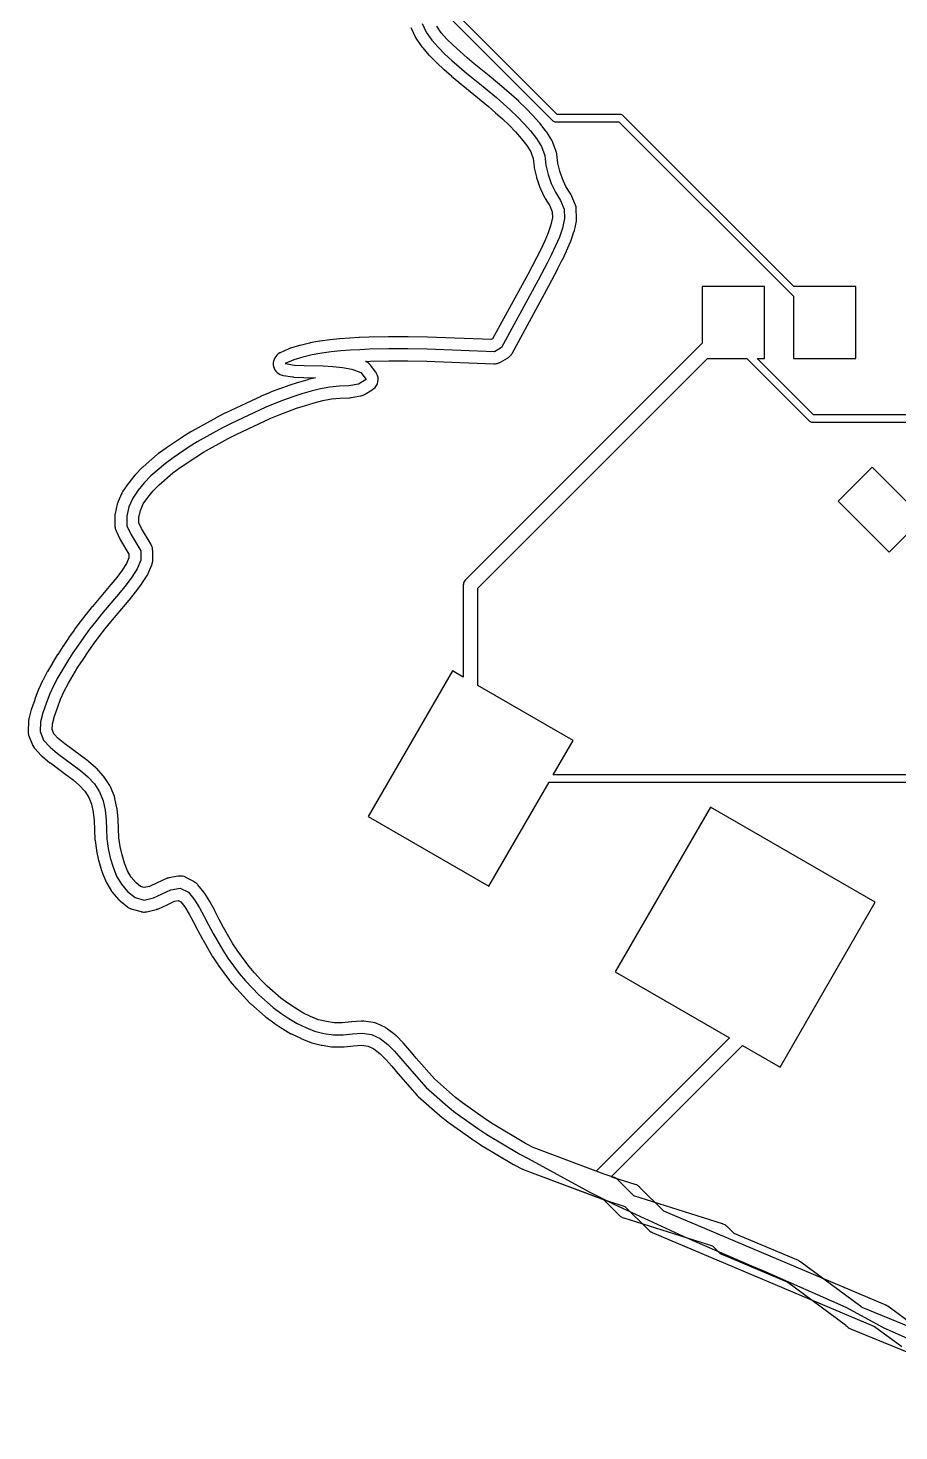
# Model space of a CAD drawing. Header units: millimetres. Extents: x -0.2 to 50.1, y -0.2 to 50.2.
# Drawn here: x -0.19 to 17.94, y 0.28 to 29.47 of the extents above; entities that cross this region are included whole.
import ezdxf

# ---------------------------------------------------------------- set-up
doc = ezdxf.new("R2010")
doc.units = ezdxf.units.MM

msp = doc.modelspace()

# ---------------------------------------------------------------- linework, layer by layer
at = {"layer": '16_copper'}
for points in [[(8.586, 29.696), (10.736, 27.546), (10.743, 27.541), (10.749, 27.536, 0.087651), (10.774, 27.526), (10.781, 27.525), (10.79, 27.524), (12.108, 27.524), (15.74, 23.892), (15.74, 22.6), (17.04, 22.6), (17.04, 24.1), (15.748, 24.1), (12.194, 27.654), (12.187, 27.659), (12.181, 27.664, 0.087651), (12.156, 27.674), (12.149, 27.675), (12.14, 27.676), (10.822, 27.676), (8.716, 29.782)], [(7.777, 29.489), (7.784, 29.472), (7.788, 29.463), (7.789, 29.46), (7.79, 29.457), (7.878, 29.279), (7.879, 29.277), (7.88, 29.275), (7.897, 29.246), (8.011, 29.082), (8.017, 29.075), (8.026, 29.063), (8.156, 28.911), (8.162, 28.904), (8.172, 28.894), (8.315, 28.754), (8.317, 28.752), (8.32, 28.75), (8.466, 28.614), (8.469, 28.612), (8.472, 28.609), (8.624, 28.478), (8.625, 28.477), (8.626, 28.476), (8.779, 28.347), (8.781, 28.346), (8.783, 28.344), (9.092, 28.093), (9.396, 27.842), (9.542, 27.713), (9.686, 27.582), (9.824, 27.45), (9.955, 27.312), (10.08, 27.172), (10.191, 27.032), (10.276, 26.897), (10.324, 26.763), (10.344, 26.594), (10.346, 26.584), (10.348, 26.567), (10.393, 26.372), (10.396, 26.363), (10.4, 26.346), (10.466, 26.157), (10.47, 26.148), (10.477, 26.131), (10.563, 25.951), (10.568, 25.942), (10.576, 25.928), (10.671, 25.773), (10.724, 25.65), (10.728, 25.53), (10.696, 25.38), (10.64, 25.215), (10.565, 25.044), (10.482, 24.869), (10.396, 24.696), (10.211, 24.346), (9.481, 23.006), (9.456, 22.992), (8.129, 23.04), (8.128, 23.04), (8.126, 23.04), (7.727, 23.051), (7.724, 23.05), (7.721, 23.051), (7.321, 23.052), (7.318, 23.051), (7.314, 23.052), (6.914, 23.041), (6.912, 23.041), (6.909, 23.041), (6.709, 23.032), (6.708, 23.032), (6.706, 23.032), (6.506, 23.02), (6.505, 23.02), (6.503, 23.02), (6.304, 23.005), (6.301, 23.005), (6.297, 23.005), (6.098, 22.984), (6.095, 22.984), (6.091, 22.984), (5.893, 22.958), (5.888, 22.957), (5.881, 22.956), (5.684, 22.921), (5.677, 22.919), (5.668, 22.917), (5.474, 22.869), (5.47, 22.868), (5.466, 22.867), (5.274, 22.812), (5.272, 22.812), (5.27, 22.811), (5.238, 22.799), (5.063, 22.719), (5.058, 22.716), (5.052, 22.714, 0.674028), (5.095, 22.252), (5.112, 22.249), (5.121, 22.246), (5.124, 22.246), (5.128, 22.245), (5.319, 22.215), (5.328, 22.214), (5.348, 22.212), (5.548, 22.204), (5.55, 22.204), (5.552, 22.204), (5.797, 22.199), (5.642, 22.16), (5.638, 22.159), (5.633, 22.157), (5.441, 22.101), (5.438, 22.1), (5.434, 22.099), (5.244, 22.037), (5.241, 22.036), (5.238, 22.035), (5.05, 21.968), (5.047, 21.967), (5.044, 21.966), (4.857, 21.895), (4.854, 21.893), (4.85, 21.892), (4.666, 21.815), (4.661, 21.813), (4.656, 21.811), (3.932, 21.471), (3.929, 21.469), (3.925, 21.467), (3.747, 21.377), (3.743, 21.374), (3.739, 21.372), (3.214, 21.081), (3.21, 21.078), (3.204, 21.075), (3.034, 20.969), (3.031, 20.967), (3.026, 20.964), (2.695, 20.74), (2.692, 20.738), (2.689, 20.736), (2.527, 20.619), (2.52, 20.614), (2.509, 20.605), (2.207, 20.344), (2.201, 20.337), (2.192, 20.329), (2.053, 20.186), (2.047, 20.179), (2.038, 20.169), (1.912, 20.014), (1.908, 20.008), (1.902, 20.001), (1.788, 19.839), (1.783, 19.831), (1.777, 19.823), (1.772, 19.812), (1.767, 19.805), (1.765, 19.799), (1.762, 19.793), (1.683, 19.609), (1.682, 19.604), (1.68, 19.599), (1.674, 19.58), (1.671, 19.571), (1.67, 19.569), (1.67, 19.567), (1.626, 19.376), (1.624, 19.363), (1.621, 19.351), (1.621, 19.343), (1.62, 19.337), (1.62, 19.328), (1.62, 19.317), (1.622, 19.117), (1.623, 19.1), (1.625, 19.084, 0.039558), (1.633, 19.045), (1.635, 19.042), (1.635, 19.039), (1.639, 19.03), (1.646, 19.014), (1.73, 18.835), (1.734, 18.827), (1.74, 18.815), (1.908, 18.529), (1.909, 18.451), (1.861, 18.335), (1.769, 18.193), (1.658, 18.044), (1.538, 17.894), (1.152, 17.439), (1.151, 17.437), (1.149, 17.435), (1.023, 17.28), (1.022, 17.277), (1.019, 17.275), (0.897, 17.117), (0.895, 17.114), (0.893, 17.112), (0.775, 16.95), (0.774, 16.949), (0.773, 16.947), (0.657, 16.785), (0.656, 16.782), (0.654, 16.78), (0.542, 16.614), (0.541, 16.612), (0.539, 16.609), (0.431, 16.441), (0.43, 16.439), (0.428, 16.437), (0.323, 16.267), (0.322, 16.264), (0.32, 16.261), (0.22, 16.088), (0.218, 16.083), (0.215, 16.078), (0.122, 15.901), (0.12, 15.896), (0.116, 15.889), (0.033, 15.708), (0.031, 15.701), (0.027, 15.694), (-0.045, 15.507), (-0.046, 15.503), (-0.047, 15.499), (-0.113, 15.31), (-0.115, 15.303), (-0.118, 15.293), (-0.17, 15.101), (-0.172, 15.09, 0.021084), (-0.176, 15.069), (-0.177, 15.062), (-0.177, 15.055), (-0.178, 15.046), (-0.186, 14.848), (-0.186, 14.833), (-0.186, 14.818, 0.039559), (-0.179, 14.779), (-0.178, 14.774), (-0.177, 14.77), (-0.174, 14.761), (-0.169, 14.746), (-0.097, 14.563), (-0.092, 14.554, 0.049514), (-0.069, 14.511), (-0.061, 14.502), (-0.057, 14.495), (-0.052, 14.49), (-0.047, 14.484), (0.089, 14.338), (0.089, 14.338), (0.09, 14.337), (0.115, 14.314), (0.27, 14.188), (0.274, 14.186), (0.279, 14.182), (0.599, 13.946), (0.75, 13.831), (0.885, 13.714), (0.997, 13.593), (1.081, 13.464), (1.137, 13.322), (1.171, 13.162), (1.187, 12.985), (1.194, 12.793), (1.194, 12.789), (1.194, 12.785), (1.207, 12.586), (1.208, 12.577), (1.209, 12.566), (1.237, 12.368), (1.238, 12.361), (1.24, 12.351), (1.282, 12.155), (1.284, 12.148), (1.286, 12.138), (1.343, 11.946), (1.346, 11.938), (1.35, 11.925), (1.423, 11.739), (1.424, 11.737), (1.424, 11.735), (1.44, 11.704), (1.54, 11.532), (1.543, 11.528), (1.546, 11.523), (1.557, 11.507), (1.563, 11.5), (1.565, 11.498), (1.566, 11.495), (1.696, 11.344), (1.7, 11.34), (1.704, 11.336), (1.717, 11.323), (1.724, 11.316), (1.726, 11.315), (1.729, 11.312), (1.884, 11.187), (1.896, 11.178), (1.909, 11.169, 0.039559), (1.944, 11.151), (1.948, 11.149), (1.952, 11.148), (1.961, 11.145), (1.977, 11.14), (2.166, 11.089), (2.172, 11.088), (2.177, 11.087, 0.079242), (2.255, 11.082), (2.274, 11.085), (2.284, 11.087), (2.286, 11.087), (2.289, 11.088), (2.482, 11.135), (2.489, 11.137), (2.495, 11.138), (2.51, 11.144), (2.52, 11.147), (2.523, 11.149), (2.527, 11.15), (2.709, 11.233), (2.71, 11.234), (2.712, 11.234), (2.862, 11.305), (2.94, 11.319), (2.991, 11.293), (3.073, 11.191), (3.167, 11.04), (3.259, 10.873), (3.348, 10.699), (3.349, 10.697), (3.35, 10.695), (3.444, 10.519), (3.446, 10.516), (3.448, 10.512), (3.647, 10.166), (3.651, 10.16), (3.655, 10.153), (3.765, 9.986), (3.768, 9.982), (3.772, 9.976), (4.008, 9.653), (4.014, 9.646), (4.022, 9.636), (4.153, 9.486), (4.155, 9.484), (4.157, 9.482), (4.292, 9.334), (4.293, 9.333), (4.295, 9.331), (4.432, 9.186), (4.439, 9.18), (4.449, 9.169), (4.751, 8.907), (4.758, 8.902), (4.767, 8.894), (4.928, 8.776), (4.932, 8.773), (4.937, 8.769), (5.103, 8.658), (5.108, 8.656), (5.113, 8.652), (5.284, 8.549), (5.293, 8.545), (5.308, 8.537), (5.489, 8.453), (5.493, 8.451), (5.498, 8.449), (5.681, 8.372), (5.684, 8.371), (5.687, 8.37), (5.717, 8.36), (5.719, 8.359), (5.719, 8.359), (5.719, 8.359), (5.913, 8.312), (5.921, 8.311), (5.932, 8.308), (6.128, 8.276), (6.134, 8.276), (6.14, 8.274), (6.157, 8.274), (6.167, 8.273), (6.17, 8.273), (6.174, 8.273), (6.374, 8.278), (6.381, 8.278), (6.391, 8.279), (6.587, 8.297), (6.757, 8.309), (6.891, 8.29), (7.012, 8.234), (7.135, 8.139), (7.258, 8.014), (7.382, 7.872), (7.508, 7.72), (7.511, 7.718), (7.513, 7.714), (7.911, 7.266), (7.918, 7.259), (7.932, 7.245), (8.381, 6.847), (8.386, 6.843), (8.391, 6.838), (8.548, 6.714), (8.553, 6.71), (8.559, 6.706), (9.048, 6.359), (9.051, 6.357), (9.054, 6.355), (9.22, 6.244), (9.225, 6.241), (9.231, 6.237), (9.919, 5.829), (9.924, 5.827), (9.929, 5.823), (10.105, 5.73), (10.109, 5.728), (10.135, 5.716), (11.51, 5.204), (11.51, 5.204), (11.836, 5.082), (11.842, 5.08), (11.849, 5.078), (12.236, 4.956), (12.724, 4.468), (12.732, 4.461), (12.74, 4.453, 0.039559), (12.773, 4.43), (12.781, 4.426, 0.014707), (12.794, 4.419), (12.803, 4.415), (17.429, 2.46), (17.995, 2.042)], [(18.267, 2.463), (17.703, 2.88), (17.692, 2.887), (17.682, 2.894), (17.675, 2.897), (17.669, 2.901), (17.662, 2.904), (17.651, 2.909), (13.043, 4.856), (12.547, 5.352), (12.544, 5.355), (12.542, 5.357, 0.079243), (12.477, 5.402), (12.451, 5.412), (12.446, 5.414), (12.446, 5.414), (12.445, 5.414), (12.005, 5.553), (11.949, 5.574), (14.682, 8.307), (15.465, 7.855), (17.445, 11.285), (14.015, 13.265), (12.035, 9.835), (14.409, 8.465), (11.635, 5.691), (10.325, 6.179), (10.169, 6.262), (9.492, 6.664), (9.334, 6.769), (8.853, 7.11), (8.708, 7.225), (8.275, 7.609), (7.89, 8.043), (7.765, 8.194), (7.763, 8.196), (7.761, 8.198), (7.63, 8.349), (7.625, 8.354), (7.619, 8.361), (7.478, 8.503), (7.474, 8.506), (7.454, 8.524), (7.296, 8.646), (7.287, 8.652, 0.021224), (7.269, 8.663), (7.263, 8.668), (7.257, 8.67), (7.249, 8.675), (7.069, 8.759), (7.068, 8.759), (7.067, 8.76, 0.03956), (7.03, 8.773), (6.997, 8.78), (6.8, 8.807), (6.791, 8.808), (6.782, 8.809), (6.769, 8.809), (6.76, 8.81), (6.755, 8.809), (6.748, 8.809), (6.549, 8.795), (6.547, 8.795), (6.544, 8.795), (6.354, 8.777), (6.186, 8.773), (6.022, 8.8), (5.856, 8.841), (5.695, 8.908), (5.53, 8.985), (5.376, 9.078), (5.219, 9.182), (5.072, 9.291), (4.787, 9.538), (4.659, 9.673), (4.528, 9.817), (4.405, 9.957), (4.179, 10.266), (4.077, 10.421), (3.883, 10.758), (3.792, 10.929), (3.702, 11.105), (3.7, 11.108), (3.698, 11.112), (3.601, 11.287), (3.598, 11.291), (3.595, 11.297), (3.491, 11.467), (3.486, 11.473), (3.472, 11.493), (3.347, 11.648), (3.337, 11.659), (3.327, 11.67, 0.039559), (3.296, 11.695), (3.292, 11.698), (3.288, 11.701), (3.28, 11.705), (3.267, 11.713), (3.095, 11.802), (3.091, 11.803), (3.087, 11.806, 0.119177), (2.971, 11.829), (2.95, 11.827), (2.941, 11.826), (2.94, 11.826), (2.937, 11.826), (2.743, 11.792), (2.727, 11.788), (2.711, 11.784), (2.708, 11.783), (2.705, 11.782), (2.696, 11.778), (2.679, 11.772), (2.5, 11.687), (2.341, 11.615), (2.233, 11.589), (2.157, 11.609), (2.061, 11.687), (1.96, 11.804), (1.881, 11.94), (1.819, 12.097), (1.769, 12.27), (1.73, 12.447), (1.705, 12.627), (1.693, 12.813), (1.687, 13.009), (1.686, 13.015), (1.686, 13.023), (1.668, 13.222), (1.666, 13.231), (1.663, 13.251), (1.622, 13.446), (1.621, 13.45), (1.62, 13.455), (1.613, 13.476), (1.611, 13.484), (1.61, 13.485), (1.61, 13.487), (1.536, 13.672), (1.532, 13.679), (1.53, 13.686), (1.523, 13.699), (1.518, 13.708), (1.516, 13.711), (1.513, 13.716), (1.404, 13.883), (1.402, 13.887), (1.4, 13.89), (1.385, 13.908), (1.38, 13.915), (1.379, 13.916), (1.378, 13.917), (1.242, 14.064), (1.235, 14.07), (1.223, 14.082), (1.072, 14.213), (1.067, 14.218), (1.06, 14.224), (0.901, 14.345), (0.899, 14.346), (0.897, 14.347), (0.58, 14.581), (0.443, 14.692), (0.351, 14.79), (0.316, 14.88), (0.32, 14.998), (0.363, 15.155), (0.424, 15.332), (0.491, 15.507), (0.568, 15.676), (0.655, 15.842), (0.751, 16.008), (0.853, 16.173), (0.958, 16.336), (1.067, 16.497), (1.179, 16.656), (1.295, 16.813), (1.413, 16.967), (1.536, 17.117), (1.921, 17.573), (1.923, 17.576), (1.926, 17.578), (2.051, 17.734), (2.053, 17.738), (2.056, 17.741), (2.176, 17.902), (2.18, 17.908), (2.185, 17.916), (2.293, 18.084), (2.295, 18.088), (2.298, 18.092), (2.308, 18.111), (2.312, 18.119), (2.312, 18.121), (2.314, 18.123), (2.39, 18.306), (2.394, 18.319), (2.399, 18.332, 0.03956), (2.407, 18.37), (2.408, 18.377), (2.409, 18.382), (2.409, 18.391), (2.409, 18.404), (2.408, 18.6), (2.407, 18.609), (2.407, 18.618, 0.079243), (2.388, 18.694), (2.383, 18.706), (2.379, 18.714), (2.376, 18.719), (2.373, 18.725), (2.177, 19.058), (2.121, 19.177), (2.12, 19.293), (2.152, 19.433), (2.211, 19.572), (2.306, 19.706), (2.419, 19.846), (2.543, 19.973), (2.828, 20.22), (2.978, 20.328), (3.302, 20.547), (3.463, 20.647), (3.978, 20.933), (4.148, 21.02), (4.863, 21.356), (5.039, 21.429), (5.219, 21.498), (5.402, 21.563), (5.585, 21.622), (5.769, 21.676), (5.951, 21.722), (6.127, 21.756), (6.309, 21.771), (6.506, 21.782), (6.514, 21.783), (6.537, 21.785), (6.733, 21.821), (6.741, 21.823), (6.749, 21.824, 0.039559), (6.786, 21.837), (6.799, 21.843), (6.807, 21.847), (6.811, 21.85), (6.817, 21.852), (6.978, 21.949), (6.991, 21.958), (7.004, 21.967, 0.371669), (7.067, 22.287), (7.065, 22.291), (7.063, 22.295), (7.057, 22.302), (7.049, 22.316), (6.938, 22.46), (6.928, 22.471), (6.918, 22.483, 0.079241), (6.855, 22.53), (6.85, 22.532), (6.847, 22.534), (6.838, 22.537), (6.838, 22.537), (6.93, 22.542), (7.323, 22.552), (7.717, 22.551), (8.112, 22.54), (9.509, 22.49), (9.522, 22.49), (9.534, 22.49, 0.079243), (9.611, 22.507), (9.618, 22.511), (9.624, 22.513), (9.631, 22.517), (9.642, 22.522), (9.789, 22.606), (9.8, 22.613), (9.811, 22.62, 0.079243), (9.867, 22.675), (9.871, 22.682), (9.875, 22.687), (9.879, 22.694), (9.886, 22.704), (10.65, 24.108), (10.651, 24.11), (10.652, 24.111), (10.839, 24.464), (10.84, 24.467), (10.842, 24.47), (10.931, 24.649), (10.932, 24.651), (10.933, 24.653), (11.019, 24.834), (11.02, 24.837), (11.022, 24.841), (11.102, 25.024), (11.105, 25.032), (11.109, 25.043), (11.174, 25.232), (11.176, 25.241), (11.182, 25.26), (11.224, 25.456), (11.226, 25.47), (11.228, 25.484), (11.229, 25.49), (11.229, 25.495), (11.229, 25.504), (11.229, 25.518), (11.221, 25.716), (11.22, 25.725), (11.22, 25.734, 0.03956), (11.213, 25.773), (11.208, 25.785), (11.206, 25.794), (11.204, 25.799), (11.201, 25.805), (11.123, 25.987), (11.123, 25.988), (11.122, 25.99), (11.106, 26.02), (11.008, 26.179), (10.934, 26.334), (10.877, 26.497), (10.839, 26.665), (10.817, 26.85), (10.815, 26.861), (10.814, 26.872), (10.811, 26.881, 0.014814), (10.807, 26.896), (10.804, 26.905), (10.737, 27.092), (10.733, 27.101, 0.021231), (10.724, 27.12), (10.721, 27.128), (10.717, 27.133), (10.713, 27.141), (10.607, 27.31), (10.601, 27.317), (10.592, 27.331), (10.468, 27.488), (10.464, 27.493), (10.458, 27.499), (10.326, 27.648), (10.322, 27.651), (10.319, 27.655), (10.181, 27.799), (10.177, 27.802), (10.174, 27.806), (10.03, 27.945), (10.027, 27.947), (10.025, 27.95), (9.877, 28.084), (9.876, 28.085), (9.874, 28.087), (9.725, 28.219), (9.721, 28.221), (9.718, 28.225), (9.41, 28.479), (9.409, 28.48), (9.408, 28.48), (9.099, 28.731), (8.95, 28.857), (8.803, 28.984), (8.661, 29.115), (8.529, 29.244), (8.414, 29.378), (8.319, 29.516)], [(21.71, 21.426), (16.162, 21.426), (14.988, 22.6), (15.14, 22.6), (15.14, 24.1), (13.84, 24.1), (13.84, 22.916), (8.916, 17.992), (8.913, 17.988), (8.909, 17.984, 0.153125), (8.873, 17.9), (8.872, 17.884), (8.872, 15.969), (8.644, 16.101), (6.894, 13.069), (9.405, 11.619), (10.655, 13.784), (20.988, 13.784)], [(21.02, 13.936), (10.743, 13.936), (11.155, 14.651), (9.177, 15.793), (9.177, 17.821), (13.956, 22.6), (14.772, 22.6), (16.076, 21.296), (16.083, 21.291), (16.089, 21.286, 0.087651), (16.114, 21.276), (16.121, 21.275), (16.13, 21.274), (21.71, 21.274)]]:
    msp.add_lwpolyline(points, format="xyb", dxfattribs=at)
msp.add_lwpolyline([(18.187, 19.53), (17.379, 20.338), (16.672, 19.631), (17.733, 18.57), (18.44, 19.277)], dxfattribs=at)
at = {"layer": '1_copper'}
for points in [[(7.777, 29.489), (7.784, 29.472), (7.788, 29.463), (7.789, 29.46), (7.79, 29.457), (7.878, 29.279), (7.879, 29.277), (7.88, 29.275), (7.897, 29.246), (8.011, 29.082), (8.017, 29.075), (8.026, 29.063), (8.156, 28.911), (8.162, 28.904), (8.172, 28.894), (8.315, 28.754), (8.317, 28.752), (8.32, 28.75), (8.466, 28.614), (8.469, 28.612), (8.472, 28.609), (8.624, 28.478), (8.625, 28.477), (8.626, 28.476), (8.779, 28.347), (8.781, 28.346), (8.783, 28.344), (9.092, 28.093), (9.396, 27.842), (9.542, 27.713), (9.686, 27.582), (9.824, 27.45), (9.955, 27.312), (10.08, 27.172), (10.191, 27.032), (10.276, 26.897), (10.324, 26.763), (10.344, 26.594), (10.346, 26.584), (10.348, 26.567), (10.393, 26.372), (10.396, 26.363), (10.4, 26.346), (10.466, 26.157), (10.47, 26.148), (10.477, 26.131), (10.563, 25.951), (10.568, 25.942), (10.576, 25.928), (10.671, 25.773), (10.724, 25.65), (10.728, 25.53), (10.696, 25.38), (10.64, 25.215), (10.565, 25.044), (10.482, 24.869), (10.396, 24.696), (10.211, 24.346), (9.481, 23.006), (9.456, 22.992), (8.129, 23.04), (8.128, 23.04), (8.126, 23.04), (7.727, 23.051), (7.724, 23.05), (7.721, 23.051), (7.321, 23.052), (7.318, 23.051), (7.314, 23.052), (6.914, 23.041), (6.912, 23.041), (6.909, 23.041), (6.709, 23.032), (6.708, 23.032), (6.706, 23.032), (6.506, 23.02), (6.505, 23.02), (6.503, 23.02), (6.304, 23.005), (6.301, 23.005), (6.297, 23.005), (6.098, 22.984), (6.095, 22.984), (6.091, 22.984), (5.893, 22.958), (5.888, 22.957), (5.881, 22.956), (5.684, 22.921), (5.677, 22.919), (5.668, 22.917), (5.474, 22.869), (5.47, 22.868), (5.466, 22.867), (5.274, 22.812), (5.272, 22.812), (5.27, 22.811), (5.238, 22.799), (5.063, 22.719), (5.058, 22.716), (5.052, 22.714, 0.674028), (5.095, 22.252), (5.112, 22.249), (5.121, 22.246), (5.124, 22.246), (5.128, 22.245), (5.319, 22.215), (5.328, 22.214), (5.348, 22.212), (5.548, 22.204), (5.55, 22.204), (5.552, 22.204), (5.797, 22.199), (5.642, 22.16), (5.638, 22.159), (5.633, 22.157), (5.441, 22.101), (5.438, 22.1), (5.434, 22.099), (5.244, 22.037), (5.241, 22.036), (5.238, 22.035), (5.05, 21.968), (5.047, 21.967), (5.044, 21.966), (4.857, 21.895), (4.854, 21.893), (4.85, 21.892), (4.666, 21.815), (4.661, 21.813), (4.656, 21.811), (3.932, 21.471), (3.929, 21.469), (3.925, 21.467), (3.747, 21.377), (3.743, 21.374), (3.739, 21.372), (3.214, 21.081), (3.21, 21.078), (3.204, 21.075), (3.034, 20.969), (3.031, 20.967), (3.026, 20.964), (2.695, 20.74), (2.692, 20.738), (2.689, 20.736), (2.527, 20.619), (2.52, 20.614), (2.509, 20.605), (2.207, 20.344), (2.201, 20.337), (2.192, 20.329), (2.053, 20.186), (2.047, 20.179), (2.038, 20.169), (1.912, 20.014), (1.908, 20.008), (1.902, 20.001), (1.788, 19.839), (1.783, 19.831), (1.777, 19.823), (1.772, 19.812), (1.767, 19.805), (1.765, 19.799), (1.762, 19.793), (1.683, 19.609), (1.682, 19.604), (1.68, 19.599), (1.674, 19.58), (1.671, 19.571), (1.67, 19.569), (1.67, 19.567), (1.626, 19.376), (1.624, 19.363), (1.621, 19.351), (1.621, 19.343), (1.62, 19.337), (1.62, 19.328), (1.62, 19.317), (1.622, 19.117), (1.623, 19.1), (1.625, 19.084, 0.039558), (1.633, 19.045), (1.635, 19.042), (1.635, 19.039), (1.639, 19.03), (1.646, 19.014), (1.73, 18.835), (1.734, 18.827), (1.74, 18.815), (1.908, 18.529), (1.909, 18.451), (1.861, 18.335), (1.769, 18.193), (1.658, 18.044), (1.538, 17.894), (1.152, 17.439), (1.151, 17.437), (1.149, 17.435), (1.023, 17.28), (1.022, 17.277), (1.019, 17.275), (0.897, 17.117), (0.895, 17.114), (0.893, 17.112), (0.775, 16.95), (0.774, 16.949), (0.773, 16.947), (0.657, 16.785), (0.656, 16.782), (0.654, 16.78), (0.542, 16.614), (0.541, 16.612), (0.539, 16.609), (0.431, 16.441), (0.43, 16.439), (0.428, 16.437), (0.323, 16.267), (0.322, 16.264), (0.32, 16.261), (0.22, 16.088), (0.218, 16.083), (0.215, 16.078), (0.122, 15.901), (0.12, 15.896), (0.116, 15.889), (0.033, 15.708), (0.031, 15.701), (0.027, 15.694), (-0.045, 15.507), (-0.046, 15.503), (-0.047, 15.499), (-0.113, 15.31), (-0.115, 15.303), (-0.118, 15.293), (-0.17, 15.101), (-0.172, 15.09, 0.021084), (-0.176, 15.069), (-0.177, 15.062), (-0.177, 15.055), (-0.178, 15.046), (-0.186, 14.848), (-0.186, 14.833), (-0.186, 14.818, 0.039559), (-0.179, 14.779), (-0.178, 14.774), (-0.177, 14.77), (-0.174, 14.761), (-0.169, 14.746), (-0.097, 14.563), (-0.092, 14.554, 0.049514), (-0.069, 14.511), (-0.061, 14.502), (-0.057, 14.495), (-0.052, 14.49), (-0.047, 14.484), (0.089, 14.338), (0.089, 14.338), (0.09, 14.337), (0.115, 14.314), (0.27, 14.188), (0.274, 14.186), (0.279, 14.182), (0.599, 13.946), (0.75, 13.831), (0.885, 13.714), (0.997, 13.593), (1.081, 13.464), (1.137, 13.322), (1.171, 13.162), (1.187, 12.985), (1.194, 12.793), (1.194, 12.789), (1.194, 12.785), (1.207, 12.586), (1.208, 12.577), (1.209, 12.566), (1.237, 12.368), (1.238, 12.361), (1.24, 12.351), (1.282, 12.155), (1.284, 12.148), (1.286, 12.138), (1.343, 11.946), (1.346, 11.938), (1.35, 11.925), (1.423, 11.739), (1.424, 11.737), (1.424, 11.735), (1.44, 11.704), (1.54, 11.532), (1.543, 11.528), (1.546, 11.523), (1.557, 11.507), (1.563, 11.5), (1.565, 11.498), (1.566, 11.495), (1.696, 11.344), (1.7, 11.34), (1.704, 11.336), (1.717, 11.323), (1.724, 11.316), (1.726, 11.315), (1.729, 11.312), (1.884, 11.187), (1.896, 11.178), (1.909, 11.169, 0.039559), (1.944, 11.151), (1.948, 11.149), (1.952, 11.148), (1.961, 11.145), (1.977, 11.14), (2.166, 11.089), (2.172, 11.088), (2.177, 11.087, 0.079242), (2.255, 11.082), (2.274, 11.085), (2.284, 11.087), (2.286, 11.087), (2.289, 11.088), (2.482, 11.135), (2.489, 11.137), (2.495, 11.138), (2.51, 11.144), (2.52, 11.147), (2.523, 11.149), (2.527, 11.15), (2.709, 11.233), (2.71, 11.234), (2.712, 11.234), (2.862, 11.305), (2.94, 11.319), (2.991, 11.293), (3.073, 11.191), (3.167, 11.04), (3.259, 10.873), (3.348, 10.699), (3.349, 10.697), (3.35, 10.695), (3.444, 10.519), (3.446, 10.516), (3.448, 10.512), (3.647, 10.166), (3.651, 10.16), (3.655, 10.153), (3.765, 9.986), (3.768, 9.982), (3.772, 9.976), (4.008, 9.653), (4.014, 9.646), (4.022, 9.636), (4.153, 9.486), (4.155, 9.484), (4.157, 9.482), (4.292, 9.334), (4.293, 9.333), (4.295, 9.331), (4.432, 9.186), (4.439, 9.18), (4.449, 9.169), (4.751, 8.907), (4.758, 8.902), (4.767, 8.894), (4.928, 8.776), (4.932, 8.773), (4.937, 8.769), (5.103, 8.658), (5.108, 8.656), (5.113, 8.652), (5.284, 8.549), (5.293, 8.545), (5.308, 8.537), (5.489, 8.453), (5.493, 8.451), (5.498, 8.449), (5.681, 8.372), (5.684, 8.371), (5.687, 8.37), (5.717, 8.36), (5.719, 8.359), (5.719, 8.359), (5.719, 8.359), (5.913, 8.312), (5.921, 8.311), (5.932, 8.308), (6.128, 8.276), (6.134, 8.276), (6.14, 8.274), (6.157, 8.274), (6.167, 8.273), (6.17, 8.273), (6.174, 8.273), (6.374, 8.278), (6.381, 8.278), (6.391, 8.279), (6.587, 8.297), (6.757, 8.309), (6.891, 8.29), (7.012, 8.234), (7.135, 8.139), (7.258, 8.014), (7.382, 7.872), (7.508, 7.72), (7.511, 7.718), (7.513, 7.714), (7.911, 7.266), (7.918, 7.259), (7.932, 7.245), (8.381, 6.847), (8.386, 6.843), (8.391, 6.838), (8.548, 6.714), (8.553, 6.71), (8.559, 6.706), (9.048, 6.359), (9.051, 6.357), (9.054, 6.355), (9.22, 6.244), (9.225, 6.241), (9.231, 6.237), (9.919, 5.829), (9.924, 5.827), (9.929, 5.823), (10.105, 5.73), (10.109, 5.728), (10.135, 5.716), (11.633, 5.158), (11.638, 5.156), (11.643, 5.154), (11.776, 5.111), (12.109, 4.778), (12.111, 4.775), (12.114, 4.773, 0.079243), (12.179, 4.728), (12.204, 4.719), (12.209, 4.716), (12.21, 4.716), (12.21, 4.716), (14.058, 4.133), (14.186, 4.006), (14.194, 3.999), (14.203, 3.991, 0.039559), (14.235, 3.968), (14.243, 3.964, 0.014707), (14.256, 3.957), (14.265, 3.953), (15.623, 3.379), (16.827, 2.489), (16.835, 2.479, 0.084794), (16.9, 2.425), (16.93, 2.411), (16.93, 2.41), (16.93, 2.41), (16.93, 2.41), (22.128, 0.284)], [(22.318, 0.747), (17.174, 2.851), (17.173, 2.852), (17.165, 2.858, 0.014035), (17.154, 2.868), (17.147, 2.874), (15.897, 3.799), (15.886, 3.805), (15.876, 3.812), (15.869, 3.816), (15.863, 3.819), (15.856, 3.823), (15.845, 3.828), (14.505, 4.394), (14.369, 4.53), (14.366, 4.532), (14.364, 4.535, 0.079243), (14.299, 4.579), (14.274, 4.589), (14.269, 4.591), (14.268, 4.592), (14.267, 4.592), (12.419, 5.174), (12.087, 5.506), (12.086, 5.507), (12.085, 5.509, 0.079242), (12.02, 5.554), (11.989, 5.567), (11.804, 5.628), (10.325, 6.179), (10.169, 6.262), (9.492, 6.664), (9.334, 6.769), (8.853, 7.11), (8.708, 7.225), (8.275, 7.609), (7.89, 8.043), (7.765, 8.194), (7.763, 8.196), (7.761, 8.198), (7.63, 8.349), (7.625, 8.354), (7.619, 8.361), (7.478, 8.503), (7.474, 8.506), (7.454, 8.524), (7.296, 8.646), (7.287, 8.652, 0.021224), (7.269, 8.663), (7.263, 8.668), (7.257, 8.67), (7.249, 8.675), (7.069, 8.759), (7.068, 8.759), (7.067, 8.76, 0.03956), (7.03, 8.773), (6.997, 8.78), (6.8, 8.807), (6.791, 8.808), (6.782, 8.809), (6.769, 8.809), (6.76, 8.81), (6.755, 8.809), (6.748, 8.809), (6.549, 8.795), (6.547, 8.795), (6.544, 8.795), (6.354, 8.777), (6.186, 8.773), (6.022, 8.8), (5.856, 8.841), (5.695, 8.908), (5.53, 8.985), (5.376, 9.078), (5.219, 9.182), (5.072, 9.291), (4.787, 9.538), (4.659, 9.673), (4.528, 9.817), (4.405, 9.957), (4.179, 10.266), (4.077, 10.421), (3.883, 10.758), (3.792, 10.929), (3.702, 11.105), (3.7, 11.108), (3.698, 11.112), (3.601, 11.287), (3.598, 11.291), (3.595, 11.297), (3.491, 11.467), (3.486, 11.473), (3.472, 11.493), (3.347, 11.648), (3.337, 11.659), (3.327, 11.67, 0.039559), (3.296, 11.695), (3.292, 11.698), (3.288, 11.701), (3.28, 11.705), (3.267, 11.713), (3.095, 11.802), (3.091, 11.803), (3.087, 11.806, 0.119177), (2.971, 11.829), (2.95, 11.827), (2.941, 11.826), (2.94, 11.826), (2.937, 11.826), (2.743, 11.792), (2.727, 11.788), (2.711, 11.784), (2.708, 11.783), (2.705, 11.782), (2.696, 11.778), (2.679, 11.772), (2.5, 11.687), (2.341, 11.615), (2.233, 11.589), (2.157, 11.609), (2.061, 11.687), (1.96, 11.804), (1.881, 11.94), (1.819, 12.097), (1.769, 12.27), (1.73, 12.447), (1.705, 12.627), (1.693, 12.813), (1.687, 13.009), (1.686, 13.015), (1.686, 13.023), (1.668, 13.222), (1.666, 13.231), (1.663, 13.251), (1.622, 13.446), (1.621, 13.45), (1.62, 13.455), (1.613, 13.476), (1.611, 13.484), (1.61, 13.485), (1.61, 13.487), (1.536, 13.672), (1.532, 13.679), (1.53, 13.686), (1.523, 13.699), (1.518, 13.708), (1.516, 13.711), (1.513, 13.716), (1.404, 13.883), (1.402, 13.887), (1.4, 13.89), (1.385, 13.908), (1.38, 13.915), (1.379, 13.916), (1.378, 13.917), (1.242, 14.064), (1.235, 14.07), (1.223, 14.082), (1.072, 14.213), (1.067, 14.218), (1.06, 14.224), (0.901, 14.345), (0.899, 14.346), (0.897, 14.347), (0.58, 14.581), (0.443, 14.692), (0.351, 14.79), (0.316, 14.88), (0.32, 14.998), (0.363, 15.155), (0.424, 15.332), (0.491, 15.507), (0.568, 15.676), (0.655, 15.842), (0.751, 16.008), (0.853, 16.173), (0.958, 16.336), (1.067, 16.497), (1.179, 16.656), (1.295, 16.813), (1.413, 16.967), (1.536, 17.117), (1.921, 17.573), (1.923, 17.576), (1.926, 17.578), (2.051, 17.734), (2.053, 17.738), (2.056, 17.741), (2.176, 17.902), (2.18, 17.908), (2.185, 17.916), (2.293, 18.084), (2.295, 18.088), (2.298, 18.092), (2.308, 18.111), (2.312, 18.119), (2.312, 18.121), (2.314, 18.123), (2.39, 18.306), (2.394, 18.319), (2.399, 18.332, 0.03956), (2.407, 18.37), (2.408, 18.377), (2.409, 18.382), (2.409, 18.391), (2.409, 18.404), (2.408, 18.6), (2.407, 18.609), (2.407, 18.618, 0.079243), (2.388, 18.694), (2.383, 18.706), (2.379, 18.714), (2.376, 18.719), (2.373, 18.725), (2.177, 19.058), (2.121, 19.177), (2.12, 19.293), (2.152, 19.433), (2.211, 19.572), (2.306, 19.706), (2.419, 19.846), (2.543, 19.973), (2.828, 20.22), (2.978, 20.328), (3.302, 20.547), (3.463, 20.647), (3.978, 20.933), (4.148, 21.02), (4.863, 21.356), (5.039, 21.429), (5.219, 21.498), (5.402, 21.563), (5.585, 21.622), (5.769, 21.676), (5.951, 21.722), (6.127, 21.756), (6.309, 21.771), (6.506, 21.782), (6.514, 21.783), (6.537, 21.785), (6.733, 21.821), (6.741, 21.823), (6.749, 21.824, 0.039559), (6.786, 21.837), (6.799, 21.843), (6.807, 21.847), (6.811, 21.85), (6.817, 21.852), (6.978, 21.949), (6.991, 21.958), (7.004, 21.967, 0.371669), (7.067, 22.287), (7.065, 22.291), (7.063, 22.295), (7.057, 22.302), (7.049, 22.316), (6.938, 22.46), (6.928, 22.471), (6.918, 22.483, 0.079241), (6.855, 22.53), (6.85, 22.532), (6.847, 22.534), (6.838, 22.537), (6.838, 22.537), (6.93, 22.542), (7.323, 22.552), (7.717, 22.551), (8.112, 22.54), (9.509, 22.49), (9.522, 22.49), (9.534, 22.49, 0.079243), (9.611, 22.507), (9.618, 22.511), (9.624, 22.513), (9.631, 22.517), (9.642, 22.522), (9.789, 22.606), (9.8, 22.613), (9.811, 22.62, 0.079243), (9.867, 22.675), (9.871, 22.682), (9.875, 22.687), (9.879, 22.694), (9.886, 22.704), (10.65, 24.108), (10.651, 24.11), (10.652, 24.111), (10.839, 24.464), (10.84, 24.467), (10.842, 24.47), (10.931, 24.649), (10.932, 24.651), (10.933, 24.653), (11.019, 24.834), (11.02, 24.837), (11.022, 24.841), (11.102, 25.024), (11.105, 25.032), (11.109, 25.043), (11.174, 25.232), (11.176, 25.241), (11.182, 25.26), (11.224, 25.456), (11.226, 25.47), (11.228, 25.484), (11.229, 25.49), (11.229, 25.495), (11.229, 25.504), (11.229, 25.518), (11.221, 25.716), (11.22, 25.725), (11.22, 25.734, 0.03956), (11.213, 25.773), (11.208, 25.785), (11.206, 25.794), (11.204, 25.799), (11.201, 25.805), (11.123, 25.987), (11.123, 25.988), (11.122, 25.99), (11.106, 26.02), (11.008, 26.179), (10.934, 26.334), (10.877, 26.497), (10.839, 26.665), (10.817, 26.85), (10.815, 26.861), (10.814, 26.872), (10.811, 26.881, 0.014814), (10.807, 26.896), (10.804, 26.905), (10.737, 27.092), (10.733, 27.101, 0.021231), (10.724, 27.12), (10.721, 27.128), (10.717, 27.133), (10.713, 27.141), (10.607, 27.31), (10.601, 27.317), (10.592, 27.331), (10.468, 27.488), (10.464, 27.493), (10.458, 27.499), (10.326, 27.648), (10.322, 27.651), (10.319, 27.655), (10.181, 27.799), (10.177, 27.802), (10.174, 27.806), (10.03, 27.945), (10.027, 27.947), (10.025, 27.95), (9.877, 28.084), (9.876, 28.085), (9.874, 28.087), (9.725, 28.219), (9.721, 28.221), (9.718, 28.225), (9.41, 28.479), (9.409, 28.48), (9.408, 28.48), (9.099, 28.731), (8.95, 28.857), (8.803, 28.984), (8.661, 29.115), (8.529, 29.244), (8.414, 29.378), (8.319, 29.516)]]:
    msp.add_lwpolyline(points, format="xyb", dxfattribs=at)
at = {"layer": 'outline'}
msp.add_lwpolyline([(8.015, 29.567), (8.102, 29.389), (8.216, 29.225), (8.346, 29.073), (8.489, 28.933), (8.636, 28.798), (8.787, 28.667), (8.94, 28.538), (9.251, 28.286), (9.559, 28.032), (9.709, 27.899), (9.856, 27.765), (10, 27.626), (10.139, 27.482), (10.272, 27.333), (10.396, 27.176), (10.502, 27.007), (10.569, 26.821), (10.592, 26.622), (10.637, 26.428), (10.702, 26.239), (10.789, 26.059), (10.893, 25.889), (10.972, 25.706), (10.98, 25.508), (10.938, 25.313), (10.873, 25.124), (10.793, 24.941), (10.707, 24.76), (10.618, 24.581), (10.431, 24.228), (9.666, 22.824), (9.518, 22.74), (8.12, 22.79), (7.72, 22.801), (7.32, 22.802), (6.921, 22.792), (6.721, 22.782), (6.521, 22.77), (6.322, 22.756), (6.123, 22.736), (5.925, 22.71), (5.728, 22.675), (5.534, 22.627), (5.342, 22.572), (5.167, 22.492), (5.358, 22.462), (5.558, 22.454), (5.957, 22.446), (6.157, 22.432), (6.355, 22.413), (6.552, 22.375), (6.74, 22.308), (6.85, 22.164), (6.688, 22.067), (6.492, 22.031), (6.292, 22.02), (6.093, 22.004), (5.897, 21.967), (5.703, 21.918), (5.512, 21.861), (5.321, 21.799), (5.133, 21.733), (4.946, 21.661), (4.762, 21.584), (4.038, 21.245), (3.86, 21.154), (3.336, 20.863), (3.166, 20.757), (2.835, 20.533), (2.673, 20.417), (2.371, 20.155), (2.232, 20.012), (2.106, 19.857), (1.992, 19.695), (1.913, 19.511), (1.869, 19.32), (1.872, 19.12), (1.956, 18.941), (2.158, 18.598), (2.159, 18.402), (2.083, 18.219), (1.975, 18.051), (1.856, 17.891), (1.731, 17.735), (1.343, 17.277), (1.217, 17.122), (1.095, 16.964), (0.977, 16.803), (0.861, 16.64), (0.749, 16.474), (0.641, 16.306), (0.536, 16.136), (0.436, 15.963), (0.344, 15.785), (0.261, 15.604), (0.189, 15.417), (0.123, 15.228), (0.072, 15.036), (0.064, 14.838), (0.064, 14.838), (0.136, 14.654), (0.272, 14.508), (0.427, 14.383), (0.749, 14.146), (0.908, 14.025), (1.059, 13.894), (1.195, 13.747), (1.304, 13.58), (1.377, 13.394), (1.419, 13.199), (1.437, 13), (1.444, 12.801), (1.456, 12.601), (1.484, 12.403), (1.526, 12.208), (1.582, 12.016), (1.655, 11.83), (1.756, 11.658), (1.886, 11.507), (2.041, 11.381), (2.23, 11.331), (2.423, 11.378), (2.605, 11.461), (2.786, 11.546), (2.98, 11.579), (3.153, 11.491), (3.278, 11.336), (3.383, 11.166), (3.479, 10.991), (3.57, 10.813), (3.665, 10.637), (3.864, 10.29), (3.974, 10.123), (4.21, 9.801), (4.341, 9.651), (4.476, 9.503), (4.613, 9.358), (4.915, 9.095), (5.076, 8.977), (5.242, 8.866), (5.413, 8.764), (5.594, 8.679), (5.778, 8.602), (5.972, 8.555), (6.168, 8.523), (6.368, 8.528), (6.567, 8.546), (6.766, 8.56), (6.963, 8.533), (7.143, 8.448), (7.301, 8.326), (7.441, 8.185), (7.573, 8.034), (7.7, 7.88), (8.098, 7.432), (8.547, 7.034), (8.703, 6.91), (9.193, 6.563), (9.359, 6.452), (10.046, 6.044), (10.222, 5.951), (11.491, 5.262), (12.001, 4.999), (13.447, 4.338), (13.637, 4.255), (14.918, 3.698), (15.104, 3.622), (16.834, 2.86), (17.621, 2.429), (18.292, 2.129)], dxfattribs=at)

doc.saveas('drawing.dxf')
